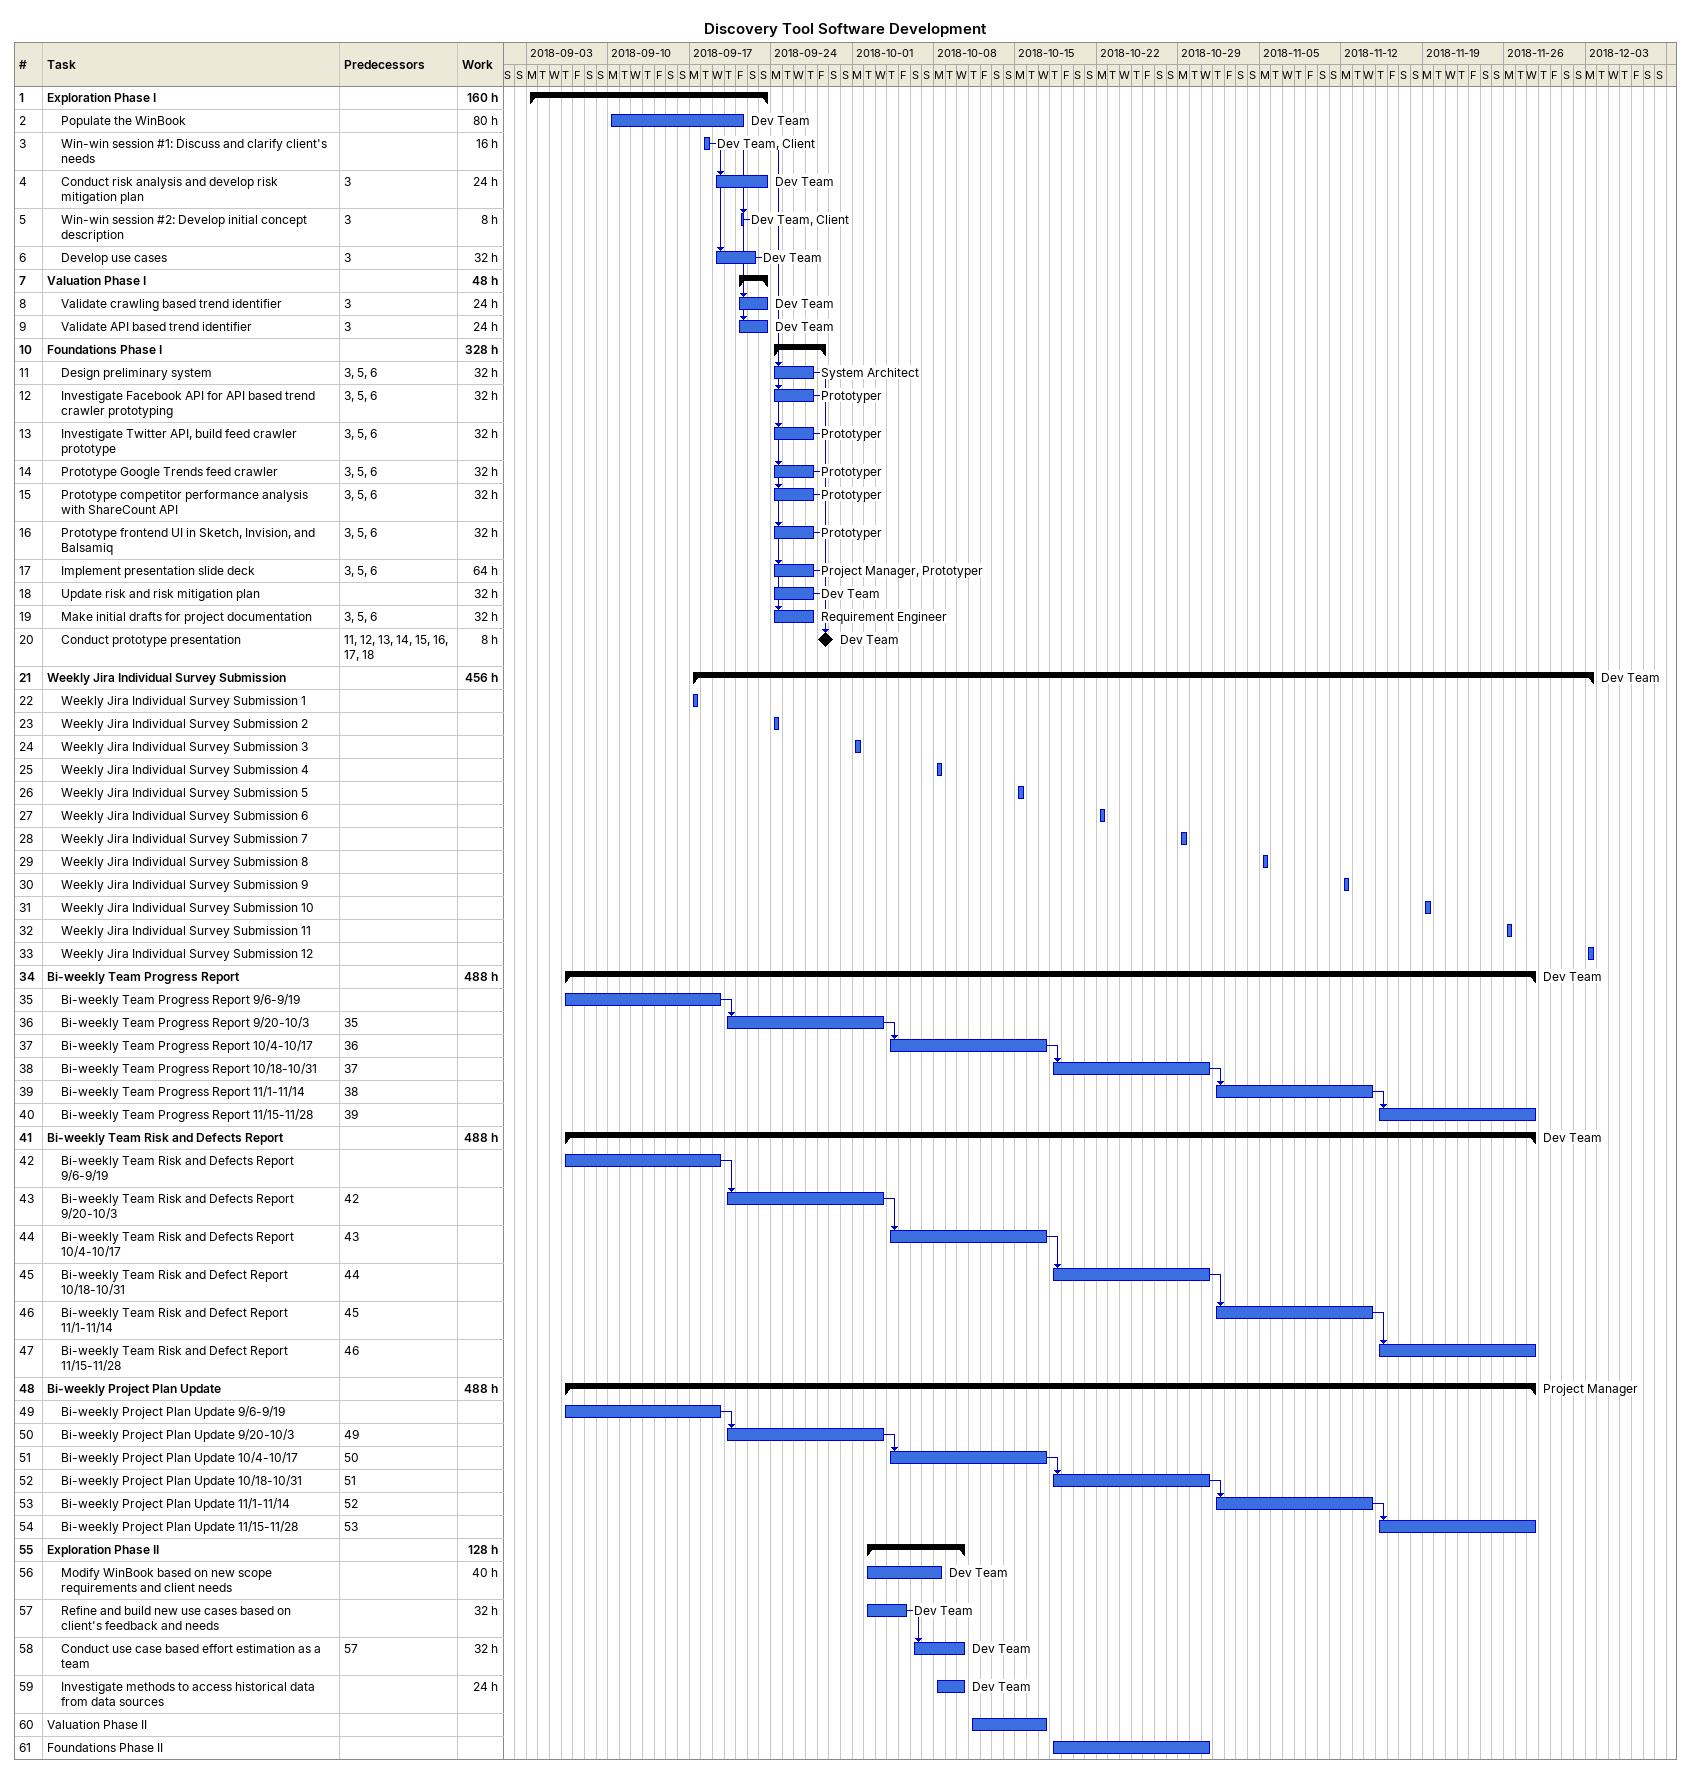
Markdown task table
Discovery Tool Software Development

| ID | Level | Task | Start | Finish | Predecessors | Resources | Work (h) |
|---|---|---|---|---|---|---|---|
| 1 | 1 | **Exploration Phase I** | 2018-09-03 | 2018-09-23 |  |  | 160 |
| 2 | 2 | Populate the WinBook | 2018-09-10 | 2018-09-21 |  | Dev Team | 80 |
| 3 | 2 | Win-win session #1: Discuss and clarify client's needs | 2018-09-18 | 2018-09-18 |  | Dev Team, Client | 16 |
| 4 | 2 | Conduct risk analysis and develop risk mitigation plan | 2018-09-19 | 2018-09-23 | 3 | Dev Team | 24 |
| 5 | 2 | Win-win session #2: Develop initial concept description | 2018-09-21 | 2018-09-21 | 3 | Dev Team, Client | 8 |
| 6 | 2 | Develop use cases | 2018-09-19 | 2018-09-22 | 3 | Dev Team | 32 |
| 7 | 1 | **Valuation Phase I** | 2018-09-21 | 2018-09-23 |  |  | 48 |
| 8 | 2 | Validate crawling based trend identifier | 2018-09-21 | 2018-09-23 | 3 | Dev Team | 24 |
| 9 | 2 | Validate API based trend identifier | 2018-09-21 | 2018-09-23 | 3 | Dev Team | 24 |
| 10 | 1 | **Foundations Phase I** | 2018-09-24 | 2018-09-28 |  |  | 328 |
| 11 | 2 | Design preliminary system | 2018-09-24 | 2018-09-27 | 3, 5, 6 | System Architect | 32 |
| 12 | 2 | Investigate Facebook API for API based trend crawler prototyping | 2018-09-24 | 2018-09-27 | 3, 5, 6 | Prototyper | 32 |
| 13 | 2 | Investigate Twitter API, build feed crawler prototype | 2018-09-24 | 2018-09-27 | 3, 5, 6 | Prototyper | 32 |
| 14 | 2 | Prototype Google Trends feed crawler | 2018-09-24 | 2018-09-27 | 3, 5, 6 | Prototyper | 32 |
| 15 | 2 | Prototype competitor performance analysis with ShareCount API | 2018-09-24 | 2018-09-27 | 3, 5, 6 | Prototyper | 32 |
| 16 | 2 | Prototype frontend UI in Sketch, Invision, and Balsamiq | 2018-09-24 | 2018-09-27 | 3, 5, 6 | Prototyper | 32 |
| 17 | 2 | Implement presentation slide deck | 2018-09-24 | 2018-09-27 | 3, 5, 6 | Project Manager, Prototyper | 64 |
| 18 | 2 | Update risk and risk mitigation plan | 2018-09-24 | 2018-09-27 |  | Dev Team | 32 |
| 19 | 2 | Make initial drafts for project documentation | 2018-09-24 | 2018-09-27 | 3, 5, 6 | Requirement Engineer | 32 |
| 20 | 2 | Conduct prototype presentation (milestone) | 2018-09-28 | 2018-09-28 | 11, 12, 13, 14, 15, 16, 17, 18 | Dev Team | 8 |
| 21 | 1 | **Weekly Jira Individual Survey Submission** | 2018-09-17 | 2018-12-03 |  | Dev Team | 456 |
| 22 | 2 | Weekly Jira Individual Survey Submission 1 | 2018-09-17 | 2018-09-17 |  |  |  |
| 23 | 2 | Weekly Jira Individual Survey Submission 2 | 2018-09-24 | 2018-09-24 |  |  |  |
| 24 | 2 | Weekly Jira Individual Survey Submission 3 | 2018-10-01 | 2018-10-01 |  |  |  |
| 25 | 2 | Weekly Jira Individual Survey Submission 4 | 2018-10-08 | 2018-10-08 |  |  |  |
| 26 | 2 | Weekly Jira Individual Survey Submission 5 | 2018-10-15 | 2018-10-15 |  |  |  |
| 27 | 2 | Weekly Jira Individual Survey Submission 6 | 2018-10-22 | 2018-10-22 |  |  |  |
| 28 | 2 | Weekly Jira Individual Survey Submission 7 | 2018-10-29 | 2018-10-29 |  |  |  |
| 29 | 2 | Weekly Jira Individual Survey Submission 8 | 2018-11-05 | 2018-11-05 |  |  |  |
| 30 | 2 | Weekly Jira Individual Survey Submission 9 | 2018-11-12 | 2018-11-12 |  |  |  |
| 31 | 2 | Weekly Jira Individual Survey Submission 10 | 2018-11-19 | 2018-11-19 |  |  |  |
| 32 | 2 | Weekly Jira Individual Survey Submission 11 | 2018-11-26 | 2018-11-26 |  |  |  |
| 33 | 2 | Weekly Jira Individual Survey Submission 12 | 2018-12-03 | 2018-12-03 |  |  |  |
| 34 | 1 | **Bi-weekly Team Progress Report** | 2018-09-06 | 2018-11-28 |  | Dev Team | 488 |
| 35 | 2 | Bi-weekly Team Progress Report 9/6-9/19 | 2018-09-06 | 2018-09-19 |  |  |  |
| 36 | 2 | Bi-weekly Team Progress Report 9/20-10/3 | 2018-09-20 | 2018-10-03 | 35 |  |  |
| 37 | 2 | Bi-weekly Team Progress Report 10/4-10/17 | 2018-10-04 | 2018-10-17 | 36 |  |  |
| 38 | 2 | Bi-weekly Team Progress Report 10/18-10/31 | 2018-10-18 | 2018-10-31 | 37 |  |  |
| 39 | 2 | Bi-weekly Team Progress Report 11/1-11/14 | 2018-11-01 | 2018-11-14 | 38 |  |  |
| 40 | 2 | Bi-weekly Team Progress Report 11/15-11/28 | 2018-11-15 | 2018-11-28 | 39 |  |  |
| 41 | 1 | **Bi-weekly Team Risk and Defects Report** | 2018-09-06 | 2018-11-28 |  | Dev Team | 488 |
| 42 | 2 | Bi-weekly Team Risk and Defects Report 9/6-9/19 | 2018-09-06 | 2018-09-19 |  |  |  |
| 43 | 2 | Bi-weekly Team Risk and Defects Report 9/20-10/3 | 2018-09-20 | 2018-10-03 | 42 |  |  |
| 44 | 2 | Bi-weekly Team Risk and Defects Report 10/4-10/17 | 2018-10-04 | 2018-10-17 | 43 |  |  |
| 45 | 2 | Bi-weekly Team Risk and Defect Report 10/18-10/31 | 2018-10-18 | 2018-10-31 | 44 |  |  |
| 46 | 2 | Bi-weekly Team Risk and Defect Report 11/1-11/14 | 2018-11-01 | 2018-11-14 | 45 |  |  |
| 47 | 2 | Bi-weekly Team Risk and Defect Report 11/15-11/28 | 2018-11-15 | 2018-11-28 | 46 |  |  |
| 48 | 1 | **Bi-weekly Project Plan Update** | 2018-09-06 | 2018-11-28 |  | Project Manager | 488 |
| 49 | 2 | Bi-weekly Project Plan Update 9/6-9/19 | 2018-09-06 | 2018-09-19 |  |  |  |
| 50 | 2 | Bi-weekly Project Plan Update 9/20-10/3 | 2018-09-20 | 2018-10-03 | 49 |  |  |
| 51 | 2 | Bi-weekly Project Plan Update 10/4-10/17 | 2018-10-04 | 2018-10-17 | 50 |  |  |
| 52 | 2 | Bi-weekly Project Plan Update 10/18-10/31 | 2018-10-18 | 2018-10-31 | 51 |  |  |
| 53 | 2 | Bi-weekly Project Plan Update 11/1-11/14 | 2018-11-01 | 2018-11-14 | 52 |  |  |
| 54 | 2 | Bi-weekly Project Plan Update 11/15-11/28 | 2018-11-15 | 2018-11-28 | 53 |  |  |
| 55 | 1 | **Exploration Phase II** | 2018-10-02 | 2018-10-10 |  |  | 128 |
| 56 | 2 | Modify WinBook based on new scope requirements and client needs | 2018-10-02 | 2018-10-08 |  | Dev Team | 40 |
| 57 | 2 | Refine and build new use cases based on client's feedback and needs | 2018-10-02 | 2018-10-05 |  | Dev Team | 32 |
| 58 | 2 | Conduct use case based effort estimation as a team | 2018-10-06 | 2018-10-10 | 57 | Dev Team | 32 |
| 59 | 2 | Investigate methods to access historical data from data sources | 2018-10-08 | 2018-10-10 |  | Dev Team | 24 |
| 60 | 1 | Valuation Phase II | 2018-10-11 | 2018-10-17 |  |  |  |
| 61 | 1 | Foundations Phase II | 2018-10-18 | 2018-10-31 |  |  |  |
